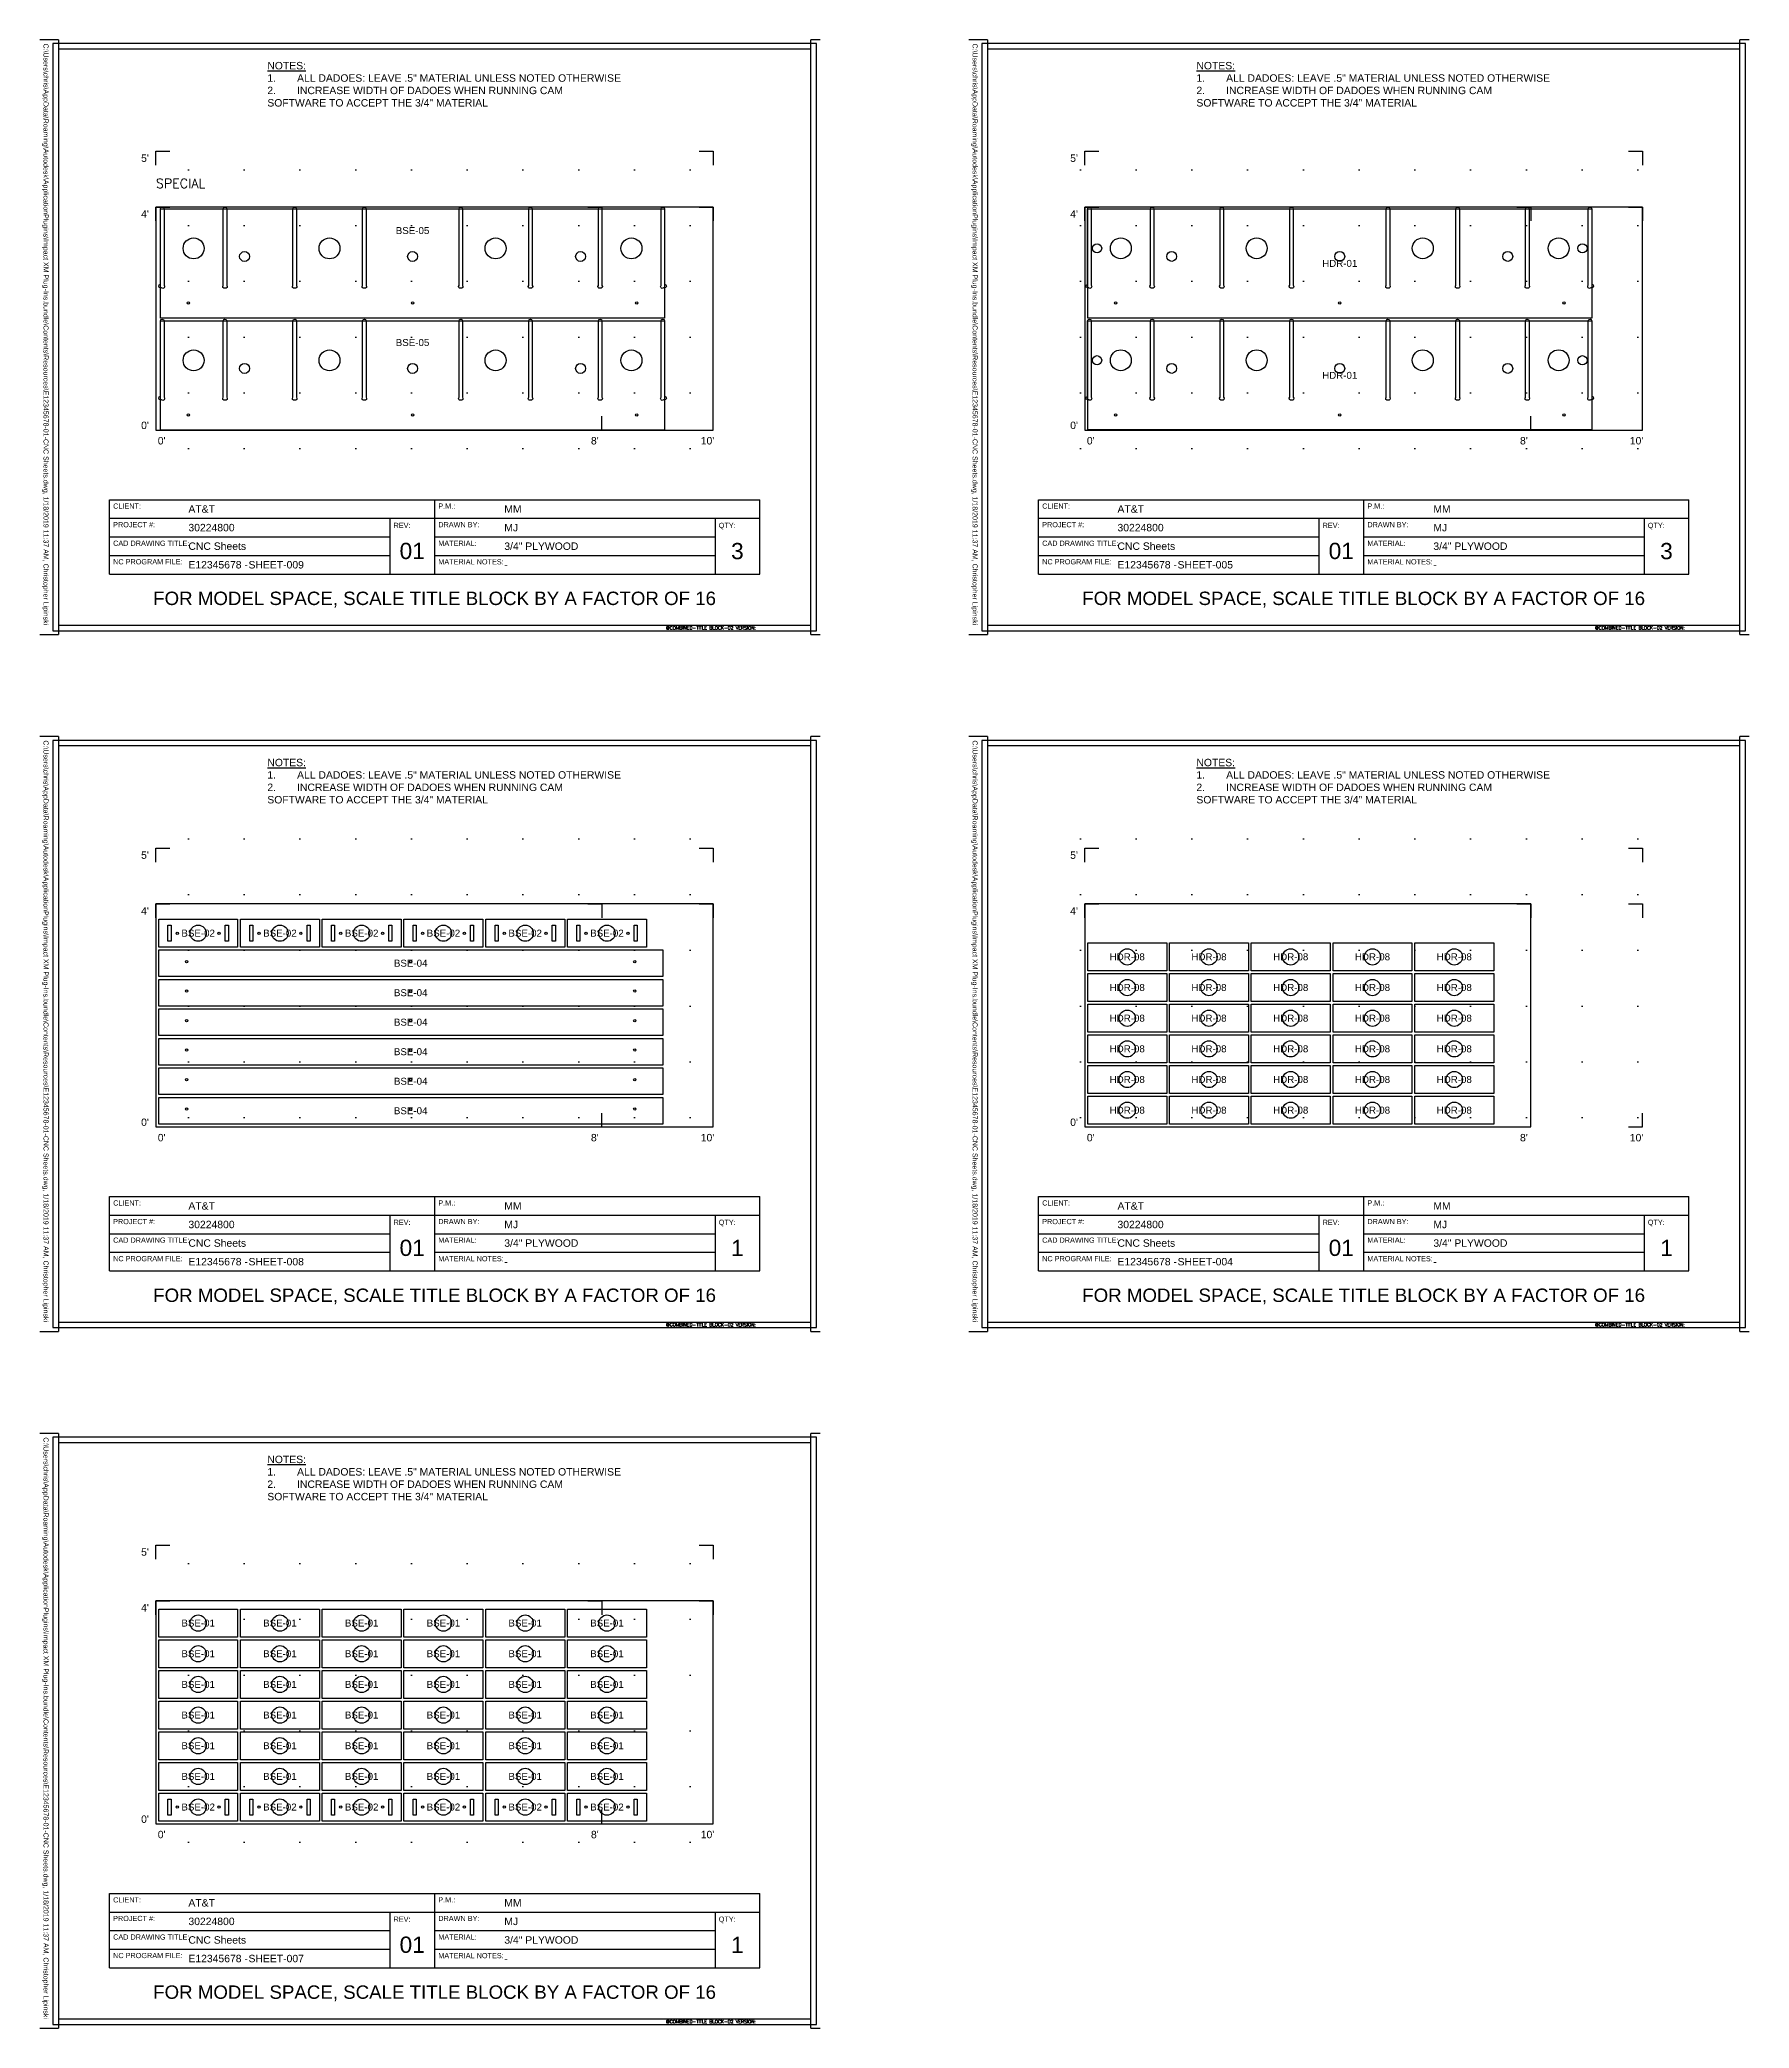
# Model space of a CAD drawing. Header units: inches. Extents: x 292 to 1880, y 512 to 1390.
# Drawn here: x 1312 to 1680, y 512 to 940 of the extents above; entities that cross this region are included whole.
import ezdxf
from ezdxf.enums import TextEntityAlignment as Align

# ---------------------------------------------------------------- set-up
doc = ezdxf.new("R2010")
doc.units = ezdxf.units.IN
doc.header["$MEASUREMENT"] = 0
doc.layers.get('Defpoints').update_dxf_attribs({"true_color": 0xff8080})
for name, color, linetype in [('0_GRID', 11, 'Continuous'), ('MD_Annotation', 4, 'Continuous'), ('MD_Title Blocks', 40, 'Continuous'), ('NC_Dado 0.25 Deep', 151, 'Continuous'), ('NC_Drill_D0.5', 104, 'Continuous'), ('NC_Inside', 230, 'Continuous'), ('NC_Material', 5, 'Continuous'), ('NC_Outside', 74, 'Continuous')]:
    doc.layers.add(name, color=color, linetype=linetype)
doc.styles.add('ANNO', font='swissli.ttf')
doc.styles.get("Standard").update_dxf_attribs({"font": 'simplex.shx'})

# ---------------------------------------------------------------- blocks, each defined once
blk = doc.blocks.new('TBLOCK-CNC SHEET GRID-02')
at = {"layer": '0_GRID'}
h = blk.add_hatch(dxfattribs=at)
h.set_pattern_fill('GRID', color=11, scale=1.5, pattern_type=2)
h.set_pattern_definition([(0, (0.75, 1.5), (0, 1.5), [0, -1.5]), (0, (1.5, 1.5), (0, 1.5), [0, -1.5]), (0, (0, 1.5), (0, 1.5), [0, -1.5]), (0, (1.5, 0), (0, 1.5), [0, -1.5]), (0, (0.75, 0), (0, 1.5), [0, -1.5]), (0, (0, 0), (0, 1.5), [0, -1.5]), (0, (0.75, 0.75), (0, 1.5), [0, -1.5]), (0, (1.5, 0.75), (0, 1.5), [0, -1.5]), (0, (0, 0.75), (0, 1.5), [0, -1.5])])
h.paths.add_polyline_path([(7.75, 4), (-0.25, 4), (-0.25, -0.25), (7.75, -0.25)])
at = {"color": 14}
for p, q in [((0, 3.562), (0, 3.75)), ((0, 3.75), (0.187, 3.75)), ((7.312, 3.75), (7.5, 3.75)), ((7.5, 3.75), (7.5, 3.562)), ((0, 2.812), (0, 3)), ((0, 3), (0.187, 3)), ((5.812, 3), (6, 3)), ((6, 3), (6, 2.812)), ((7.312, 3), (7.5, 3)), ((7.5, 3), (7.5, 2.812)), ((0, 0.187), (0, 0)), ((0, 0), (0.187, 0)), ((5.812, 0), (6, 0)), ((6, 0), (6, 0.187)), ((7.312, 0), (7.5, 0)), ((7.5, 0), (7.5, 0.187))]:
    blk.add_line(p, q, dxfattribs=at)
at = {"color": 11, "char_height": 0.1, "style": 'ANNO'}
for s, insert, attachment_point in [("5'", (-0.094, 3.656), 6), ("4'", (-0.094, 2.906), 6), ("0'", (-0.094, 0.062), 6), ("0'", (0.078, -0.094), 2), ("8'", (5.906, -0.094), 2), ("10'", (7.422, -0.094), 2)]:
    blk.add_mtext(s, dxfattribs=dict(at, insert=insert, attachment_point=attachment_point))
blk = doc.blocks.new('TBLOCK-CNC NOTES-02')
at = {"color": 4, "linetype": 'Continuous', "insert": (0, 0), "char_height": 0.1, "width": 4.5, "attachment_point": 1, "style": 'ANNO'}
blk.add_mtext('\\A1;{\\LNOTES:\\P\\pi-0.3,l0.4,t0.4;}1.^IALL DADOES: LEAVE .5" MATERIAL UNLESS NOTED OTHERWISE\\P2.^IINCREASE WIDTH OF DADOES WHEN RUNNING CAM SOFTWARE TO ACCEPT THE 3/4" MATERIAL ', dxfattribs=at)
blk = doc.blocks.new('*U8')
at = {"color": 5}
for p, q in [((0.688, 1.688), (9.438, 1.688)), ((0.688, 0.788), (0.688, 1.688)), ((5.062, 1.688), (5.062, 0.688)), ((9.438, 0.688), (9.438, 1.688)), ((4.46, 1.438), (4.46, 0.688)), ((4.46, 1.438), (5.062, 1.438)), ((8.835, 1.438), (8.835, 0.688)), ((8.835, 1.438), (9.438, 1.438)), ((0.688, 0.688), (0.688, 0.788)), ((0.688, 0.688), (5.062, 0.688)), ((5.062, 0.688), (9.438, 0.688))]:
    blk.add_line(p, q, dxfattribs=at)
at = {"color": 9}
for p, q in [((0.688, 1.438), (4.46, 1.438)), ((5.062, 1.438), (8.835, 1.438)), ((0.688, 1.188), (4.46, 1.188)), ((5.062, 1.188), (8.835, 1.188)), ((0.688, 0.938), (4.46, 0.938)), ((5.062, 0.938), (8.835, 0.938))]:
    blk.add_line(p, q, dxfattribs=at)
blk.add_lwpolyline([(-0.075, -0.075), (10.2, -0.075), (10.2, 7.825), (-0.075, 7.825)], close=True, dxfattribs=at)
at = {"color": 5}
blk.add_lwpolyline([(0, 0), (10.125, 0), (10.125, 7.75), (0, 7.75)], close=True, dxfattribs=at)
at = {"layer": 'Defpoints'}
for p, q in [((0, 7.875), (-0.25, 7.875)), ((0, 7.875), (0, 7.75)), ((10.125, 7.75), (10.125, 7.875)), ((10.25, 7.875), (10.125, 7.875)), ((0, 0), (0, -0.125)), ((10.125, -0.125), (10.125, 0)), ((-0.25, -0.125), (0, -0.125)), ((10.125, -0.125), (10.25, -0.125))]:
    blk.add_line(p, q, dxfattribs=at)
for name, p in [('TBLOCK-CNC NOTES-02', (2.812, 7.577)), ('TBLOCK-CNC SHEET GRID-02', (1.312, 2.625))]:
    blk.add_blockref(name, p)
at = {"color": 4, "insert": (-0.22, 0), "char_height": 0.0675, "attachment_point": 9, "rotation": 270, "style": 'ANNO'}
blk.add_mtext('C:\\\\Users\\\\chris\\\\AppData\\\\Roaming\\\\Autodesk\\\\ApplicationPlugins\\\\Impact XM Plug-Ins.bundle\\\\Contents\\\\Resources\\\\E12345678-01-CNC Sheets.dwg, 1/18/2019 11:37 AM, Christopher Lipinski', dxfattribs=at)
at = {"color": 4, "style": 'ANNO'}
for s, insert, char_height, attachment_point in [('CLIENT:', (0.737, 1.637), 0.07, 1), ('P.M.:', (5.112, 1.637), 0.07, 1), ('PROJECT #:', (0.737, 1.387), 0.07, 1), ('REV:', (4.51, 1.377), 0.07, 1), ('DRAWN BY:', (5.112, 1.387), 0.07, 1), ('QTY:', (8.885, 1.377), 0.07, 1), ('CAD DRAWING TITLE:', (0.737, 1.137), 0.07, 1), ('CNC Sheets', (1.75, 1.062), 0.1, 4), ('01', (4.761, 0.997), 0.2188, 5), ('MATERIAL:', (5.112, 1.137), 0.07, 1), ('NC PROGRAM FILE:', (0.737, 0.888), 0.07, 1), ('E12345678 -', (1.75, 0.812), 0.1, 4), ('MATERIAL NOTES:', (5.112, 0.887), 0.07, 1)]:
    blk.add_mtext(s, dxfattribs=dict(at, insert=insert, char_height=char_height, attachment_point=attachment_point))
at = {"color": 14, "insert": (5.062, 0.344), "char_height": 0.18, "attachment_point": 5, "style": 'ANNO'}
blk.add_mtext('FOR MODEL SPACE, SCALE TITLE BLOCK BY A FACTOR OF 16', dxfattribs=at)
at = {"color": 4, "style": 'ANNO'}
for tag, p in [('CLIENT_2', (1.75, 1.562)), ('PM_2', (6, 1.562)), ('PROJECT_NO_2', (1.75, 1.312)), ('DET_2', (6, 1.312)), ('MATERIAL', (6, 1.062)), ('NC_PROG', (2.559, 0.812)), ('MATERIAL_NOTES', (6, 0.812))]:
    blk.add_attdef(tag, text='', height=0.1, dxfattribs=at).set_placement(p, align=Align.MIDDLE_LEFT)
blk.add_attdef('QTY', text='', height=0.219, dxfattribs=at).set_placement((9.136, 0.997), align=Align.MIDDLE_CENTER)
at = {"layer": 'Defpoints'}
blk.add_text('@COMBINED-TITLE BLOCK-02 VERSION:', height=0.045, dxfattribs=at).set_placement((8.175, -0.059))
at = {"layer": 'Defpoints', "flags": 2}
blk.add_attdef('TITLE_BLOCK_VERSION', (9.558, -0.059), '', height=0.045, dxfattribs=at)
blk = doc.blocks.new('SPECIAL MARKER', base_point=(937, 1358.09))
at = {"layer": 'MD_Annotation'}
blk.add_text('SPECIAL', height=2, dxfattribs=at).set_placement((937, 1358.09))

msp = doc.modelspace()

# ---------------------------------------------------------------- linework, layer by layer
at = {"layer": 'NC_Dado 0.25 Deep'}
for points in [[(1337.98, 887.37), (1337.98, 903.6, -1), (1338.75, 903.6), (1338.75, 887.14, -1), (1338.21, 886.6), (1338, 886.6, -1)], [(1351.5, 887.14), (1351.5, 903.6, -1), (1352.25, 903.6), (1352.25, 887.14, -0.770667), (1351.87, 886.5, -0.770667)], [(1366.5, 887.14), (1366.5, 903.6, -1), (1367.25, 903.6), (1367.25, 887.14, -0.770667), (1366.87, 886.5, -0.770667)], [(1381.5, 887.14), (1381.5, 903.6, -1), (1382.25, 903.6), (1382.25, 887.14, -0.770667), (1381.87, 886.5, -0.770667)], [(1402.25, 887.14), (1402.25, 903.6, -1), (1403, 903.6), (1403, 887.14, -0.770667), (1402.62, 886.5, -0.770667)], [(1417.25, 887.14), (1417.25, 903.6, -1), (1418, 903.6), (1418, 887.14, -0.770667), (1417.62, 886.5, -0.770667)], [(1432.25, 887.14), (1432.25, 903.6, -1), (1433, 903.6), (1433, 887.14, -0.770667), (1432.62, 886.5, -0.770667)], [(1445.75, 887.14), (1445.75, 903.6, -1), (1446.52, 903.6), (1446.52, 887.37, -1), (1446.5, 886.6), (1446.29, 886.6, -1)], [(1537.58, 887.38), (1537.58, 903.61, -1), (1538.35, 903.61), (1538.35, 887.15, -1), (1537.81, 886.61), (1537.6, 886.61, -1)], [(1551.1, 887.15), (1551.1, 903.61, -1), (1551.85, 903.61), (1551.85, 887.15, -0.770667), (1551.47, 886.51, -0.770667)], [(1566.1, 887.15), (1566.1, 903.61, -1), (1566.85, 903.61), (1566.85, 887.15, -0.770667), (1566.47, 886.51, -0.770667)], [(1581.1, 887.15), (1581.1, 903.61, -1), (1581.85, 903.61), (1581.85, 887.15, -0.770667), (1581.47, 886.51, -0.770667)], [(1601.85, 887.15), (1601.85, 903.61, -1), (1602.6, 903.61), (1602.6, 887.15, -0.770667), (1602.22, 886.51, -0.770667)], [(1616.85, 887.15), (1616.85, 903.61, -1), (1617.6, 903.61), (1617.6, 887.15, -0.770667), (1617.22, 886.51, -0.770667)], [(1631.85, 887.15), (1631.85, 903.61, -1), (1632.6, 903.61), (1632.6, 887.15, -0.770667), (1632.22, 886.51, -0.770667)], [(1645.35, 887.15), (1645.35, 903.61, -1), (1646.12, 903.61), (1646.12, 887.38, -1), (1646.1, 886.61), (1645.89, 886.61, -1)], [(1337.98, 863.27), (1337.98, 879.5, -1), (1338.75, 879.5), (1338.75, 863.04, -1), (1338.21, 862.5), (1338, 862.5, -1)], [(1351.5, 863.04), (1351.5, 879.5, -1), (1352.25, 879.5), (1352.25, 863.04, -0.770667), (1351.87, 862.4, -0.770667)], [(1366.5, 863.04), (1366.5, 879.5, -1), (1367.25, 879.5), (1367.25, 863.04, -0.770667), (1366.87, 862.4, -0.770667)], [(1381.5, 863.04), (1381.5, 879.5, -1), (1382.25, 879.5), (1382.25, 863.04, -0.770667), (1381.87, 862.4, -0.770667)], [(1402.25, 863.04), (1402.25, 879.5, -1), (1403, 879.5), (1403, 863.04, -0.770667), (1402.62, 862.4, -0.770667)], [(1417.25, 863.04), (1417.25, 879.5, -1), (1418, 879.5), (1418, 863.04, -0.770667), (1417.62, 862.4, -0.770667)], [(1432.25, 863.04), (1432.25, 879.5, -1), (1433, 879.5), (1433, 863.04, -0.770667), (1432.62, 862.4, -0.770667)], [(1445.75, 863.04), (1445.75, 879.5, -1), (1446.52, 879.5), (1446.52, 863.27, -1), (1446.5, 862.5), (1446.29, 862.5, -1)], [(1537.58, 863.28), (1537.58, 879.51, -1), (1538.35, 879.51), (1538.35, 863.05, -1), (1537.81, 862.51), (1537.6, 862.51, -1)], [(1551.1, 863.05), (1551.1, 879.51, -1), (1551.85, 879.51), (1551.85, 863.05, -0.770667), (1551.47, 862.41, -0.770667)], [(1566.1, 863.05), (1566.1, 879.51, -1), (1566.85, 879.51), (1566.85, 863.05, -0.770667), (1566.47, 862.41, -0.770667)], [(1581.1, 863.05), (1581.1, 879.51, -1), (1581.85, 879.51), (1581.85, 863.05, -0.770667), (1581.47, 862.41, -0.770667)], [(1601.85, 863.05), (1601.85, 879.51, -1), (1602.6, 879.51), (1602.6, 863.05, -0.770667), (1602.22, 862.41, -0.770667)], [(1616.85, 863.05), (1616.85, 879.51, -1), (1617.6, 879.51), (1617.6, 863.05, -0.770667), (1617.22, 862.41, -0.770667)], [(1631.85, 863.05), (1631.85, 879.51, -1), (1632.6, 879.51), (1632.6, 863.05, -0.770667), (1632.22, 862.41, -0.770667)], [(1645.35, 863.05), (1645.35, 879.51, -1), (1646.12, 879.51), (1646.12, 863.28, -1), (1646.1, 862.51), (1645.89, 862.51, -1)]]:
    msp.add_lwpolyline(points, format="xyb", close=True, dxfattribs=at)
at = {"layer": 'NC_Drill_D0.5'}
for centre in [(1344, 883.35), (1392.25, 883.35), (1440.5, 883.35), (1543.6, 883.36), (1591.85, 883.36), (1640.1, 883.36), (1344, 859.25), (1392.25, 859.25), (1440.5, 859.25), (1543.6, 859.26), (1591.85, 859.26), (1640.1, 859.26), (1341.6, 747.7), (1350.6, 747.7), (1359.2, 747.7), (1368.2, 747.7), (1376.8, 747.7), (1385.8, 747.7), (1394.4, 747.7), (1403.4, 747.7), (1412, 747.7), (1421, 747.7), (1429.6, 747.7), (1438.6, 747.7), (1343.6, 741.6), (1391.85, 741.6), (1440.1, 741.6), (1343.6, 735.25), (1391.85, 735.25), (1440.1, 735.25), (1343.6, 728.9), (1391.85, 728.9), (1440.1, 728.9), (1343.6, 722.55), (1391.85, 722.55), (1440.1, 722.55), (1343.6, 716.2), (1391.85, 716.2), (1440.1, 716.2), (1343.6, 709.85), (1391.85, 709.85), (1440.1, 709.85), (1341.6, 559.6), (1350.6, 559.6), (1359.2, 559.6), (1368.2, 559.6), (1376.8, 559.6), (1385.8, 559.6), (1394.4, 559.6), (1403.4, 559.6), (1412, 559.6), (1421, 559.6), (1429.6, 559.6), (1438.6, 559.6)]:
    msp.add_circle(centre, 0.25, dxfattribs=at)
at = {"layer": 'NC_Inside'}
for points in [[(1339.6, 745.98), (1339.6, 749.42), (1340.26, 749.42), (1340.26, 745.98)], [(1351.94, 745.98), (1351.94, 749.42), (1352.6, 749.42), (1352.6, 745.98)], [(1357.2, 745.98), (1357.2, 749.42), (1357.86, 749.42), (1357.86, 745.98)], [(1369.54, 745.98), (1369.54, 749.42), (1370.2, 749.42), (1370.2, 745.98)], [(1374.8, 745.98), (1374.8, 749.42), (1375.46, 749.42), (1375.46, 745.98)], [(1387.14, 745.98), (1387.14, 749.42), (1387.8, 749.42), (1387.8, 745.98)], [(1392.4, 745.98), (1392.4, 749.42), (1393.06, 749.42), (1393.06, 745.98)], [(1404.74, 745.98), (1404.74, 749.42), (1405.4, 749.42), (1405.4, 745.98)], [(1410, 745.98), (1410, 749.42), (1410.66, 749.42), (1410.66, 745.98)], [(1422.34, 745.98), (1422.34, 749.42), (1423, 749.42), (1423, 745.98)], [(1427.6, 745.98), (1427.6, 749.42), (1428.26, 749.42), (1428.26, 745.98)], [(1439.94, 745.98), (1439.94, 749.42), (1440.6, 749.42), (1440.6, 745.98)], [(1339.6, 557.88), (1339.6, 561.32), (1340.26, 561.32), (1340.26, 557.88)], [(1351.94, 557.88), (1351.94, 561.32), (1352.6, 561.32), (1352.6, 557.88)], [(1357.2, 557.88), (1357.2, 561.32), (1357.86, 561.32), (1357.86, 557.88)], [(1369.54, 557.88), (1369.54, 561.32), (1370.2, 561.32), (1370.2, 557.88)], [(1374.8, 557.88), (1374.8, 561.32), (1375.46, 561.32), (1375.46, 557.88)], [(1387.14, 557.88), (1387.14, 561.32), (1387.8, 561.32), (1387.8, 557.88)], [(1392.4, 557.88), (1392.4, 561.32), (1393.06, 561.32), (1393.06, 557.88)], [(1404.74, 557.88), (1404.74, 561.32), (1405.4, 561.32), (1405.4, 557.88)], [(1410, 557.88), (1410, 561.32), (1410.66, 561.32), (1410.66, 557.88)], [(1422.34, 557.88), (1422.34, 561.32), (1423, 561.32), (1423, 557.88)], [(1427.6, 557.88), (1427.6, 561.32), (1428.26, 561.32), (1428.26, 557.88)], [(1439.94, 557.88), (1439.94, 561.32), (1440.6, 561.32), (1440.6, 557.88)]]:
    msp.add_lwpolyline(points, close=True, dxfattribs=at)
for centre, radius in [((1345.12, 895.1), 2.25), ((1374.37, 895.1), 2.25), ((1410.12, 895.1), 2.25), ((1439.37, 895.1), 2.25), ((1539.6, 895.11), 1), ((1544.72, 895.11), 2.25), ((1573.97, 895.11), 2.25), ((1609.72, 895.11), 2.25), ((1638.97, 895.11), 2.25), ((1644.1, 895.11), 1), ((1356.08, 893.35), 1.06), ((1392.25, 893.35), 1.06), ((1428.42, 893.35), 1.06), ((1555.68, 893.36), 1.06), ((1591.85, 893.36), 1.06), ((1628.02, 893.36), 1.06), ((1345.12, 871), 2.25), ((1374.37, 871), 2.25), ((1410.12, 871), 2.25), ((1439.37, 871), 2.25), ((1544.72, 871.01), 2.25), ((1573.97, 871.01), 2.25), ((1609.72, 871.01), 2.25), ((1638.97, 871.01), 2.25), ((1356.08, 869.25), 1.06), ((1392.25, 869.25), 1.06), ((1428.42, 869.25), 1.06), ((1539.6, 871.01), 1), ((1555.68, 869.26), 1.06), ((1591.85, 869.26), 1.06), ((1628.02, 869.26), 1.06), ((1644.1, 871.01), 1), ((1346.1, 747.7), 1.75), ((1363.7, 747.7), 1.75), ((1381.3, 747.7), 1.75), ((1398.9, 747.7), 1.75), ((1416.5, 747.7), 1.75), ((1434.1, 747.7), 1.75), ((1546.1, 742.6), 1.75), ((1563.7, 742.6), 1.75), ((1581.3, 742.6), 1.75), ((1598.9, 742.6), 1.75), ((1616.5, 742.6), 1.75), ((1546.1, 736), 1.75), ((1563.7, 736), 1.75), ((1581.3, 736), 1.75), ((1598.9, 736), 1.75), ((1616.5, 736), 1.75), ((1546.1, 729.4), 1.75), ((1563.7, 729.4), 1.75), ((1581.3, 729.4), 1.75), ((1598.9, 729.4), 1.75), ((1616.5, 729.4), 1.75), ((1546.1, 722.8), 1.75), ((1563.7, 722.8), 1.75), ((1581.3, 722.8), 1.75), ((1598.9, 722.8), 1.75), ((1616.5, 722.8), 1.75), ((1546.1, 716.2), 1.75), ((1563.7, 716.2), 1.75), ((1581.3, 716.2), 1.75), ((1598.9, 716.2), 1.75), ((1616.5, 716.2), 1.75), ((1546.1, 709.6), 1.75), ((1563.7, 709.6), 1.75), ((1581.3, 709.6), 1.75), ((1598.9, 709.6), 1.75), ((1616.5, 709.6), 1.75), ((1346.1, 599.2), 1.75), ((1363.7, 599.2), 1.75), ((1381.3, 599.2), 1.75), ((1398.9, 599.2), 1.75), ((1416.5, 599.2), 1.75), ((1434.1, 599.2), 1.75), ((1346.1, 592.6), 1.75), ((1363.7, 592.6), 1.75), ((1381.3, 592.6), 1.75), ((1398.9, 592.6), 1.75), ((1416.5, 592.6), 1.75), ((1434.1, 592.6), 1.75), ((1346.1, 586), 1.75), ((1363.7, 586), 1.75), ((1381.3, 586), 1.75), ((1398.9, 586), 1.75), ((1416.5, 586), 1.75), ((1434.1, 586), 1.75), ((1346.1, 579.4), 1.75), ((1363.7, 579.4), 1.75), ((1381.3, 579.4), 1.75), ((1398.9, 579.4), 1.75), ((1416.5, 579.4), 1.75), ((1434.1, 579.4), 1.75), ((1346.1, 572.8), 1.75), ((1363.7, 572.8), 1.75), ((1381.3, 572.8), 1.75), ((1398.9, 572.8), 1.75), ((1416.5, 572.8), 1.75), ((1434.1, 572.8), 1.75), ((1346.1, 566.2), 1.75), ((1363.7, 566.2), 1.75), ((1381.3, 566.2), 1.75), ((1398.9, 566.2), 1.75), ((1416.5, 566.2), 1.75), ((1434.1, 566.2), 1.75), ((1346.1, 559.6), 1.75), ((1363.7, 559.6), 1.75), ((1381.3, 559.6), 1.75), ((1398.9, 559.6), 1.75), ((1416.5, 559.6), 1.75), ((1434.1, 559.6), 1.75)]:
    msp.add_circle(centre, radius, dxfattribs=at)
at = {"layer": 'NC_Material', "linetype": 'Continuous'}
for points in [[(1337, 856), (1457, 856), (1457, 904), (1337, 904)], [(1537, 856), (1657, 856), (1657, 904), (1537, 904)], [(1337, 706), (1457, 706), (1457, 754), (1337, 754)], [(1537, 706), (1633, 706), (1633, 754), (1537, 754)], [(1337, 556), (1457, 556), (1457, 604), (1337, 604)]]:
    msp.add_lwpolyline(points, close=True, dxfattribs=at)
at = {"layer": 'NC_Outside'}
for points in [[(1338, 880.1), (1338, 903.6), (1446.5, 903.6), (1446.5, 880.1)], [(1537.6, 880.11), (1537.6, 903.61), (1646.1, 903.61), (1646.1, 880.11)], [(1338, 856), (1338, 879.5), (1446.5, 879.5), (1446.5, 856)], [(1537.6, 856.01), (1537.6, 879.51), (1646.1, 879.51), (1646.1, 856.01)], [(1337.6, 744.7), (1337.6, 750.7), (1354.6, 750.7), (1354.6, 744.7)], [(1355.2, 744.7), (1355.2, 750.7), (1372.2, 750.7), (1372.2, 744.7)], [(1372.8, 744.7), (1372.8, 750.7), (1389.8, 750.7), (1389.8, 744.7)], [(1390.4, 744.7), (1390.4, 750.7), (1407.4, 750.7), (1407.4, 744.7)], [(1408, 744.7), (1408, 750.7), (1425, 750.7), (1425, 744.7)], [(1425.6, 744.7), (1425.6, 750.7), (1442.6, 750.7), (1442.6, 744.7)], [(1537.6, 739.6), (1537.6, 745.6), (1554.6, 745.6), (1554.6, 739.6)], [(1555.2, 739.6), (1555.2, 745.6), (1572.2, 745.6), (1572.2, 739.6)], [(1572.8, 739.6), (1572.8, 745.6), (1589.8, 745.6), (1589.8, 739.6)], [(1590.4, 739.6), (1590.4, 745.6), (1607.4, 745.6), (1607.4, 739.6)], [(1608, 739.6), (1608, 745.6), (1625, 745.6), (1625, 739.6)], [(1337.6, 738.35), (1337.6, 744.1), (1446.1, 744.1), (1446.1, 738.35)], [(1337.6, 732), (1337.6, 737.75), (1446.1, 737.75), (1446.1, 732)], [(1537.6, 733), (1537.6, 739), (1554.6, 739), (1554.6, 733)], [(1555.2, 733), (1555.2, 739), (1572.2, 739), (1572.2, 733)], [(1572.8, 733), (1572.8, 739), (1589.8, 739), (1589.8, 733)], [(1590.4, 733), (1590.4, 739), (1607.4, 739), (1607.4, 733)], [(1608, 733), (1608, 739), (1625, 739), (1625, 733)], [(1537.6, 726.4), (1537.6, 732.4), (1554.6, 732.4), (1554.6, 726.4)], [(1555.2, 726.4), (1555.2, 732.4), (1572.2, 732.4), (1572.2, 726.4)], [(1572.8, 726.4), (1572.8, 732.4), (1589.8, 732.4), (1589.8, 726.4)], [(1590.4, 726.4), (1590.4, 732.4), (1607.4, 732.4), (1607.4, 726.4)], [(1608, 726.4), (1608, 732.4), (1625, 732.4), (1625, 726.4)], [(1337.6, 725.65), (1337.6, 731.4), (1446.1, 731.4), (1446.1, 725.65)], [(1337.6, 719.3), (1337.6, 725.05), (1446.1, 725.05), (1446.1, 719.3)], [(1537.6, 719.8), (1537.6, 725.8), (1554.6, 725.8), (1554.6, 719.8)], [(1555.2, 719.8), (1555.2, 725.8), (1572.2, 725.8), (1572.2, 719.8)], [(1572.8, 719.8), (1572.8, 725.8), (1589.8, 725.8), (1589.8, 719.8)], [(1590.4, 719.8), (1590.4, 725.8), (1607.4, 725.8), (1607.4, 719.8)], [(1608, 719.8), (1608, 725.8), (1625, 725.8), (1625, 719.8)], [(1537.6, 713.2), (1537.6, 719.2), (1554.6, 719.2), (1554.6, 713.2)], [(1555.2, 713.2), (1555.2, 719.2), (1572.2, 719.2), (1572.2, 713.2)], [(1572.8, 713.2), (1572.8, 719.2), (1589.8, 719.2), (1589.8, 713.2)], [(1590.4, 713.2), (1590.4, 719.2), (1607.4, 719.2), (1607.4, 713.2)], [(1608, 713.2), (1608, 719.2), (1625, 719.2), (1625, 713.2)], [(1337.6, 712.95), (1337.6, 718.7), (1446.1, 718.7), (1446.1, 712.95)], [(1337.6, 706.6), (1337.6, 712.35), (1446.1, 712.35), (1446.1, 706.6)], [(1537.6, 706.6), (1537.6, 712.6), (1554.6, 712.6), (1554.6, 706.6)], [(1555.2, 706.6), (1555.2, 712.6), (1572.2, 712.6), (1572.2, 706.6)], [(1572.8, 706.6), (1572.8, 712.6), (1589.8, 712.6), (1589.8, 706.6)], [(1590.4, 706.6), (1590.4, 712.6), (1607.4, 712.6), (1607.4, 706.6)], [(1608, 706.6), (1608, 712.6), (1625, 712.6), (1625, 706.6)], [(1337.6, 596.2), (1337.6, 602.2), (1354.6, 602.2), (1354.6, 596.2)], [(1355.2, 596.2), (1355.2, 602.2), (1372.2, 602.2), (1372.2, 596.2)], [(1372.8, 596.2), (1372.8, 602.2), (1389.8, 602.2), (1389.8, 596.2)], [(1390.4, 596.2), (1390.4, 602.2), (1407.4, 602.2), (1407.4, 596.2)], [(1408, 596.2), (1408, 602.2), (1425, 602.2), (1425, 596.2)], [(1425.6, 596.2), (1425.6, 602.2), (1442.6, 602.2), (1442.6, 596.2)], [(1337.6, 589.6), (1337.6, 595.6), (1354.6, 595.6), (1354.6, 589.6)], [(1355.2, 589.6), (1355.2, 595.6), (1372.2, 595.6), (1372.2, 589.6)], [(1372.8, 589.6), (1372.8, 595.6), (1389.8, 595.6), (1389.8, 589.6)], [(1390.4, 589.6), (1390.4, 595.6), (1407.4, 595.6), (1407.4, 589.6)], [(1408, 589.6), (1408, 595.6), (1425, 595.6), (1425, 589.6)], [(1425.6, 589.6), (1425.6, 595.6), (1442.6, 595.6), (1442.6, 589.6)], [(1337.6, 583), (1337.6, 589), (1354.6, 589), (1354.6, 583)], [(1355.2, 583), (1355.2, 589), (1372.2, 589), (1372.2, 583)], [(1372.8, 583), (1372.8, 589), (1389.8, 589), (1389.8, 583)], [(1390.4, 583), (1390.4, 589), (1407.4, 589), (1407.4, 583)], [(1408, 583), (1408, 589), (1425, 589), (1425, 583)], [(1425.6, 583), (1425.6, 589), (1442.6, 589), (1442.6, 583)], [(1337.6, 576.4), (1337.6, 582.4), (1354.6, 582.4), (1354.6, 576.4)], [(1355.2, 576.4), (1355.2, 582.4), (1372.2, 582.4), (1372.2, 576.4)], [(1372.8, 576.4), (1372.8, 582.4), (1389.8, 582.4), (1389.8, 576.4)], [(1390.4, 576.4), (1390.4, 582.4), (1407.4, 582.4), (1407.4, 576.4)], [(1408, 576.4), (1408, 582.4), (1425, 582.4), (1425, 576.4)], [(1425.6, 576.4), (1425.6, 582.4), (1442.6, 582.4), (1442.6, 576.4)], [(1337.6, 569.8), (1337.6, 575.8), (1354.6, 575.8), (1354.6, 569.8)], [(1355.2, 569.8), (1355.2, 575.8), (1372.2, 575.8), (1372.2, 569.8)], [(1372.8, 569.8), (1372.8, 575.8), (1389.8, 575.8), (1389.8, 569.8)], [(1390.4, 569.8), (1390.4, 575.8), (1407.4, 575.8), (1407.4, 569.8)], [(1408, 569.8), (1408, 575.8), (1425, 575.8), (1425, 569.8)], [(1425.6, 569.8), (1425.6, 575.8), (1442.6, 575.8), (1442.6, 569.8)], [(1337.6, 563.2), (1337.6, 569.2), (1354.6, 569.2), (1354.6, 563.2)], [(1355.2, 563.2), (1355.2, 569.2), (1372.2, 569.2), (1372.2, 563.2)], [(1372.8, 563.2), (1372.8, 569.2), (1389.8, 569.2), (1389.8, 563.2)], [(1390.4, 563.2), (1390.4, 569.2), (1407.4, 569.2), (1407.4, 563.2)], [(1408, 563.2), (1408, 569.2), (1425, 569.2), (1425, 563.2)], [(1425.6, 563.2), (1425.6, 569.2), (1442.6, 569.2), (1442.6, 563.2)], [(1337.6, 556.6), (1337.6, 562.6), (1354.6, 562.6), (1354.6, 556.6)], [(1355.2, 556.6), (1355.2, 562.6), (1372.2, 562.6), (1372.2, 556.6)], [(1372.8, 556.6), (1372.8, 562.6), (1389.8, 562.6), (1389.8, 556.6)], [(1390.4, 556.6), (1390.4, 562.6), (1407.4, 562.6), (1407.4, 556.6)], [(1408, 556.6), (1408, 562.6), (1425, 562.6), (1425, 556.6)], [(1425.6, 556.6), (1425.6, 562.6), (1442.6, 562.6), (1442.6, 556.6)]]:
    msp.add_lwpolyline(points, close=True, dxfattribs=at)

# ---------------------------------------------------------------- block references
msp.add_blockref('SPECIAL MARKER', (1337, 908.09))
at = {"layer": 'MD_Title Blocks'}
ref = msp.add_blockref('*U8', (1316, 814), dxfattribs=dict(at, xscale=16, yscale=16, zscale=16))
ref.add_attrib('CLIENT_2', 'AT&T', dxfattribs={"layer": '0', "color": 4, "height": 1.6, "style": 'ANNO'}).set_placement((1344, 839), align=Align.MIDDLE_LEFT)
ref.add_attrib('PROJECT_NO_2', '30224800', dxfattribs={"layer": '0', "color": 4, "height": 1.6, "style": 'ANNO'}).set_placement((1344, 835), align=Align.MIDDLE_LEFT)
ref.add_attrib('PM_2', 'MM', dxfattribs={"layer": '0', "color": 4, "height": 1.6, "style": 'ANNO'}).set_placement((1412, 839), align=Align.MIDDLE_LEFT)
ref.add_attrib('DET_2', 'MJ', dxfattribs={"layer": '0', "color": 4, "height": 1.6, "style": 'ANNO'}).set_placement((1412, 835), align=Align.MIDDLE_LEFT)
ref.add_attrib('NC_PROG', 'SHEET-009', dxfattribs={"layer": '0', "color": 4, "height": 1.6, "style": 'ANNO'}).set_placement((1356.94, 827), align=Align.MIDDLE_LEFT)
ref.add_attrib('MATERIAL', '3/4" PLYWOOD', dxfattribs={"layer": '0', "color": 4, "height": 1.6, "style": 'ANNO'}).set_placement((1412, 831), align=Align.MIDDLE_LEFT)
ref.add_attrib('MATERIAL_NOTES', '-', dxfattribs={"layer": '0', "color": 4, "height": 1.6, "style": 'ANNO'}).set_placement((1412, 827), align=Align.MIDDLE_LEFT)
ref.add_attrib('QTY', '3', dxfattribs={"layer": '0', "color": 4, "height": 3.5, "style": 'ANNO'}).set_placement((1462.18, 829.95), align=Align.MIDDLE_CENTER)
ref = msp.add_blockref('*U8', (1516, 814), dxfattribs=dict(at, xscale=16, yscale=16, zscale=16))
ref.add_attrib('CLIENT_2', 'AT&T', dxfattribs={"layer": '0', "color": 4, "height": 1.6, "style": 'ANNO'}).set_placement((1544, 839), align=Align.MIDDLE_LEFT)
ref.add_attrib('PROJECT_NO_2', '30224800', dxfattribs={"layer": '0', "color": 4, "height": 1.6, "style": 'ANNO'}).set_placement((1544, 835), align=Align.MIDDLE_LEFT)
ref.add_attrib('PM_2', 'MM', dxfattribs={"layer": '0', "color": 4, "height": 1.6, "style": 'ANNO'}).set_placement((1612, 839), align=Align.MIDDLE_LEFT)
ref.add_attrib('DET_2', 'MJ', dxfattribs={"layer": '0', "color": 4, "height": 1.6, "style": 'ANNO'}).set_placement((1612, 835), align=Align.MIDDLE_LEFT)
ref.add_attrib('NC_PROG', 'SHEET-005', dxfattribs={"layer": '0', "color": 4, "height": 1.6, "style": 'ANNO'}).set_placement((1556.94, 827), align=Align.MIDDLE_LEFT)
ref.add_attrib('MATERIAL', '3/4" PLYWOOD', dxfattribs={"layer": '0', "color": 4, "height": 1.6, "style": 'ANNO'}).set_placement((1612, 831), align=Align.MIDDLE_LEFT)
ref.add_attrib('MATERIAL_NOTES', '-', dxfattribs={"layer": '0', "color": 4, "height": 1.6, "style": 'ANNO'}).set_placement((1612, 827), align=Align.MIDDLE_LEFT)
ref.add_attrib('QTY', '3', dxfattribs={"layer": '0', "color": 4, "height": 3.5, "style": 'ANNO'}).set_placement((1662.18, 829.95), align=Align.MIDDLE_CENTER)
ref = msp.add_blockref('*U8', (1316, 664), dxfattribs=dict(at, xscale=16, yscale=16, zscale=16))
ref.add_attrib('CLIENT_2', 'AT&T', dxfattribs={"layer": '0', "color": 4, "height": 1.6, "style": 'ANNO'}).set_placement((1344, 689), align=Align.MIDDLE_LEFT)
ref.add_attrib('PROJECT_NO_2', '30224800', dxfattribs={"layer": '0', "color": 4, "height": 1.6, "style": 'ANNO'}).set_placement((1344, 685), align=Align.MIDDLE_LEFT)
ref.add_attrib('PM_2', 'MM', dxfattribs={"layer": '0', "color": 4, "height": 1.6, "style": 'ANNO'}).set_placement((1412, 689), align=Align.MIDDLE_LEFT)
ref.add_attrib('DET_2', 'MJ', dxfattribs={"layer": '0', "color": 4, "height": 1.6, "style": 'ANNO'}).set_placement((1412, 685), align=Align.MIDDLE_LEFT)
ref.add_attrib('NC_PROG', 'SHEET-008', dxfattribs={"layer": '0', "color": 4, "height": 1.6, "style": 'ANNO'}).set_placement((1356.94, 677), align=Align.MIDDLE_LEFT)
ref.add_attrib('MATERIAL', '3/4" PLYWOOD', dxfattribs={"layer": '0', "color": 4, "height": 1.6, "style": 'ANNO'}).set_placement((1412, 681), align=Align.MIDDLE_LEFT)
ref.add_attrib('MATERIAL_NOTES', '-', dxfattribs={"layer": '0', "color": 4, "height": 1.6, "style": 'ANNO'}).set_placement((1412, 677), align=Align.MIDDLE_LEFT)
ref.add_attrib('QTY', '1', dxfattribs={"layer": '0', "color": 4, "height": 3.5, "style": 'ANNO'}).set_placement((1462.18, 679.95), align=Align.MIDDLE_CENTER)
ref = msp.add_blockref('*U8', (1516, 664), dxfattribs=dict(at, xscale=16, yscale=16, zscale=16))
ref.add_attrib('CLIENT_2', 'AT&T', dxfattribs={"layer": '0', "color": 4, "height": 1.6, "style": 'ANNO'}).set_placement((1544, 689), align=Align.MIDDLE_LEFT)
ref.add_attrib('PROJECT_NO_2', '30224800', dxfattribs={"layer": '0', "color": 4, "height": 1.6, "style": 'ANNO'}).set_placement((1544, 685), align=Align.MIDDLE_LEFT)
ref.add_attrib('PM_2', 'MM', dxfattribs={"layer": '0', "color": 4, "height": 1.6, "style": 'ANNO'}).set_placement((1612, 689), align=Align.MIDDLE_LEFT)
ref.add_attrib('DET_2', 'MJ', dxfattribs={"layer": '0', "color": 4, "height": 1.6, "style": 'ANNO'}).set_placement((1612, 685), align=Align.MIDDLE_LEFT)
ref.add_attrib('NC_PROG', 'SHEET-004', dxfattribs={"layer": '0', "color": 4, "height": 1.6, "style": 'ANNO'}).set_placement((1556.94, 677), align=Align.MIDDLE_LEFT)
ref.add_attrib('MATERIAL', '3/4" PLYWOOD', dxfattribs={"layer": '0', "color": 4, "height": 1.6, "style": 'ANNO'}).set_placement((1612, 681), align=Align.MIDDLE_LEFT)
ref.add_attrib('MATERIAL_NOTES', '-', dxfattribs={"layer": '0', "color": 4, "height": 1.6, "style": 'ANNO'}).set_placement((1612, 677), align=Align.MIDDLE_LEFT)
ref.add_attrib('QTY', '1', dxfattribs={"layer": '0', "color": 4, "height": 3.5, "style": 'ANNO'}).set_placement((1662.18, 679.95), align=Align.MIDDLE_CENTER)
ref = msp.add_blockref('*U8', (1316, 514), dxfattribs=dict(at, xscale=16, yscale=16, zscale=16))
ref.add_attrib('CLIENT_2', 'AT&T', dxfattribs={"layer": '0', "color": 4, "height": 1.6, "style": 'ANNO'}).set_placement((1344, 539), align=Align.MIDDLE_LEFT)
ref.add_attrib('PROJECT_NO_2', '30224800', dxfattribs={"layer": '0', "color": 4, "height": 1.6, "style": 'ANNO'}).set_placement((1344, 535), align=Align.MIDDLE_LEFT)
ref.add_attrib('PM_2', 'MM', dxfattribs={"layer": '0', "color": 4, "height": 1.6, "style": 'ANNO'}).set_placement((1412, 539), align=Align.MIDDLE_LEFT)
ref.add_attrib('DET_2', 'MJ', dxfattribs={"layer": '0', "color": 4, "height": 1.6, "style": 'ANNO'}).set_placement((1412, 535), align=Align.MIDDLE_LEFT)
ref.add_attrib('NC_PROG', 'SHEET-007', dxfattribs={"layer": '0', "color": 4, "height": 1.6, "style": 'ANNO'}).set_placement((1356.94, 527), align=Align.MIDDLE_LEFT)
ref.add_attrib('MATERIAL', '3/4" PLYWOOD', dxfattribs={"layer": '0', "color": 4, "height": 1.6, "style": 'ANNO'}).set_placement((1412, 531), align=Align.MIDDLE_LEFT)
ref.add_attrib('MATERIAL_NOTES', '-', dxfattribs={"layer": '0', "color": 4, "height": 1.6, "style": 'ANNO'}).set_placement((1412, 527), align=Align.MIDDLE_LEFT)
ref.add_attrib('QTY', '1', dxfattribs={"layer": '0', "color": 4, "height": 3.5, "style": 'ANNO'}).set_placement((1462.18, 529.95), align=Align.MIDDLE_CENTER)

# ---------------------------------------------------------------- texts
at = {"layer": 'MD_Annotation', "linetype": 'Continuous', "char_height": 1.5, "attachment_point": 5, "style": 'ANNO'}
for s, insert in [('BSE-05', (1392.25, 898.92)), ('HDR-01', (1591.85, 891.86)), ('BSE-05', (1392.25, 874.82)), ('HDR-01', (1591.85, 867.76)), ('BSE-02', (1346.1, 747.7)), ('BSE-02', (1363.7, 747.7)), ('BSE-02', (1381.3, 747.7)), ('BSE-02', (1398.9, 747.7)), ('BSE-02', (1416.5, 747.7)), ('BSE-02', (1434.1, 747.7)), ('BSE-04', (1391.85, 741.23)), ('HDR-08', (1546.1, 742.6)), ('HDR-08', (1563.7, 742.6)), ('HDR-08', (1581.3, 742.6)), ('HDR-08', (1598.9, 742.6)), ('HDR-08', (1616.5, 742.6)), ('HDR-08', (1546.1, 736)), ('HDR-08', (1563.7, 736)), ('HDR-08', (1581.3, 736)), ('HDR-08', (1598.9, 736)), ('HDR-08', (1616.5, 736)), ('BSE-04', (1391.85, 734.88)), ('BSE-04', (1391.85, 728.53)), ('HDR-08', (1546.1, 729.4)), ('HDR-08', (1563.7, 729.4)), ('HDR-08', (1581.3, 729.4)), ('HDR-08', (1598.9, 729.4)), ('HDR-08', (1616.5, 729.4)), ('HDR-08', (1546.1, 722.8)), ('HDR-08', (1563.7, 722.8)), ('HDR-08', (1581.3, 722.8)), ('HDR-08', (1598.9, 722.8)), ('HDR-08', (1616.5, 722.8)), ('BSE-04', (1391.85, 722.18)), ('BSE-04', (1391.85, 715.82)), ('HDR-08', (1546.1, 716.2)), ('HDR-08', (1563.7, 716.2)), ('HDR-08', (1581.3, 716.2)), ('HDR-08', (1598.9, 716.2)), ('HDR-08', (1616.5, 716.2)), ('BSE-04', (1391.85, 709.47)), ('HDR-08', (1546.1, 709.6)), ('HDR-08', (1563.7, 709.6)), ('HDR-08', (1581.3, 709.6)), ('HDR-08', (1598.9, 709.6)), ('HDR-08', (1616.5, 709.6)), ('BSE-01', (1346.1, 599.2)), ('BSE-01', (1363.7, 599.2)), ('BSE-01', (1381.3, 599.2)), ('BSE-01', (1398.9, 599.2)), ('BSE-01', (1416.5, 599.2)), ('BSE-01', (1434.1, 599.2)), ('BSE-01', (1346.1, 592.6)), ('BSE-01', (1363.7, 592.6)), ('BSE-01', (1381.3, 592.6)), ('BSE-01', (1398.9, 592.6)), ('BSE-01', (1416.5, 592.6)), ('BSE-01', (1434.1, 592.6)), ('BSE-01', (1346.1, 586)), ('BSE-01', (1363.7, 586)), ('BSE-01', (1381.3, 586)), ('BSE-01', (1398.9, 586)), ('BSE-01', (1416.5, 586)), ('BSE-01', (1434.1, 586)), ('BSE-01', (1346.1, 579.4)), ('BSE-01', (1363.7, 579.4)), ('BSE-01', (1381.3, 579.4)), ('BSE-01', (1398.9, 579.4)), ('BSE-01', (1416.5, 579.4)), ('BSE-01', (1434.1, 579.4)), ('BSE-01', (1346.1, 572.8)), ('BSE-01', (1363.7, 572.8)), ('BSE-01', (1381.3, 572.8)), ('BSE-01', (1398.9, 572.8)), ('BSE-01', (1416.5, 572.8)), ('BSE-01', (1434.1, 572.8)), ('BSE-01', (1346.1, 566.2)), ('BSE-01', (1363.7, 566.2)), ('BSE-01', (1381.3, 566.2)), ('BSE-01', (1398.9, 566.2)), ('BSE-01', (1416.5, 566.2)), ('BSE-01', (1434.1, 566.2)), ('BSE-02', (1346.1, 559.6)), ('BSE-02', (1363.7, 559.6)), ('BSE-02', (1381.3, 559.6)), ('BSE-02', (1398.9, 559.6)), ('BSE-02', (1416.5, 559.6)), ('BSE-02', (1434.1, 559.6))]:
    msp.add_mtext(s, dxfattribs=dict(at, insert=insert))

doc.saveas('drawing.dxf')
